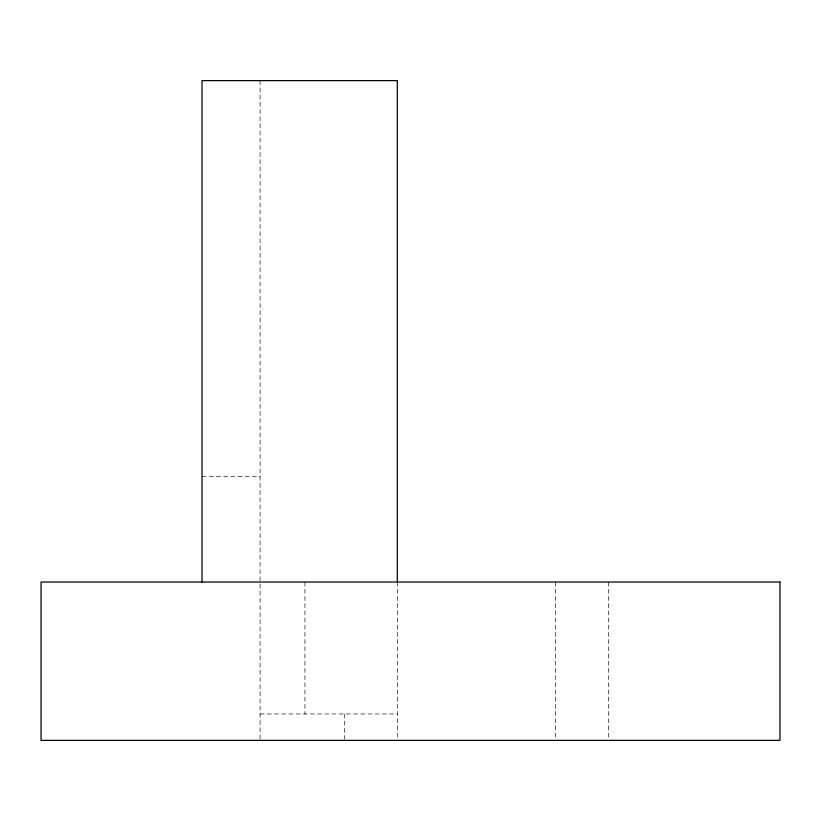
<?xml version="1.0" encoding="UTF-8"?>
<svg xmlns="http://www.w3.org/2000/svg" width="821" height="821" viewBox="0 0 821 821"><rect width="100%" height="100%" fill="white"/><g stroke="black" fill="none" stroke-linecap="round" stroke-linejoin="round"><path stroke-width="0.62" stroke-dasharray="4.11 3.08" d="M202.028 476.478L260.083 476.478M260.083 713.972L397.302 713.972M608.423 582.027L608.423 739.085M555.643 582.027L555.643 739.085M397.302 582.027L397.302 739.105M344.522 713.972L344.522 739.105M304.94 582.027L304.94 713.972M260.083 80.632L260.083 739.105"/><path stroke-width="1.23" d="M397.302 582.027L397.302 80.632L202.028 80.632L202.028 582.027M779.95 582.027L41.05 582.027L41.05 740.368L779.95 740.368L779.95 582.027"/></g></svg>
